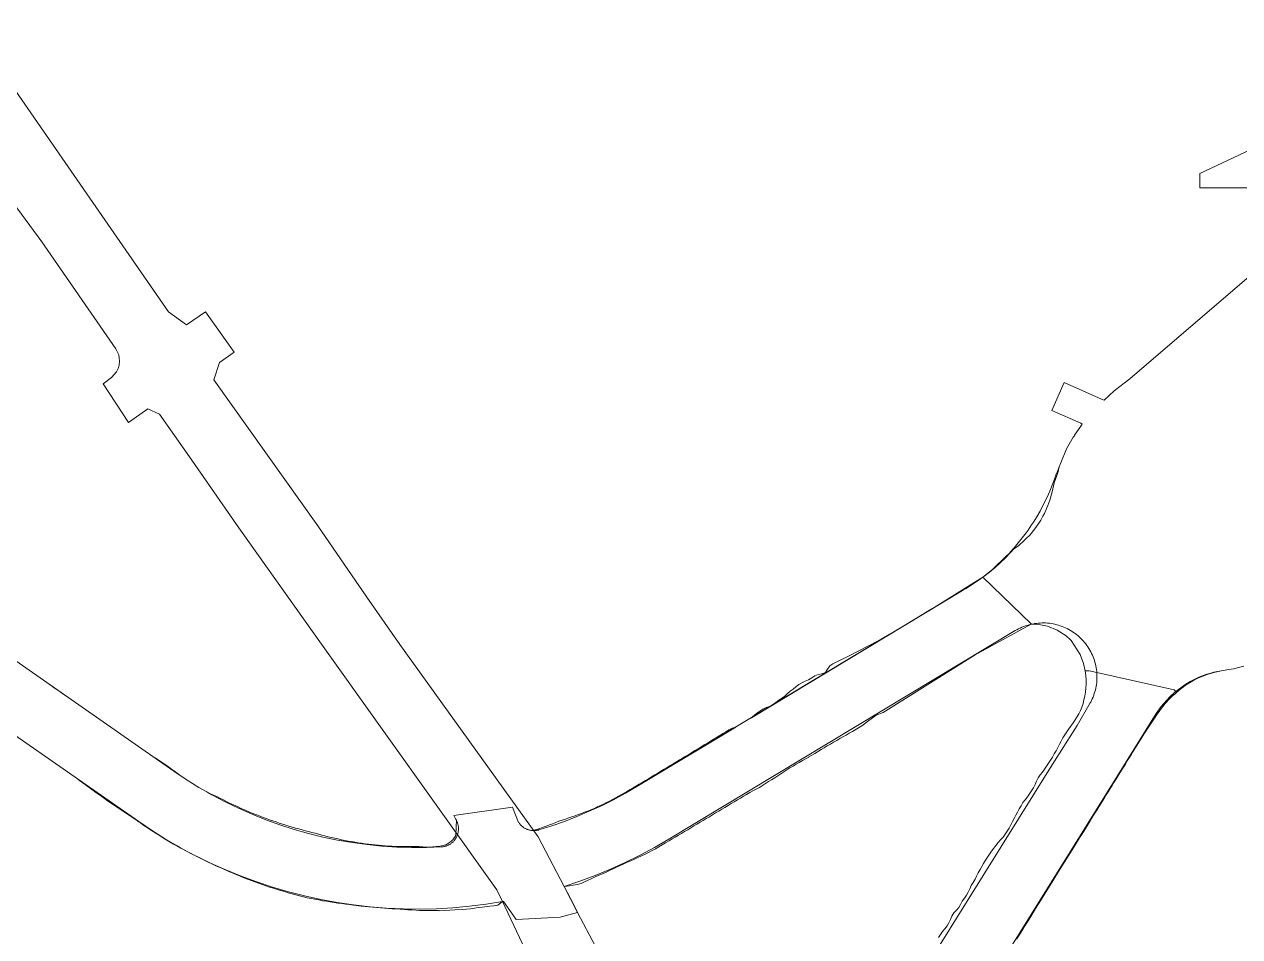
# Model space of a CAD drawing. Header units: inches. Extents: x 704148 to 723432, y 7075344 to 7101810.
# Drawn here: x 715513.2 to 715849, y 7083588.2 to 7083840.3 of the extents above; entities that cross this region are included whole.
import ezdxf

# ---------------------------------------------------------------- set-up
doc = ezdxf.new("R2010")
doc.units = ezdxf.units.IN
doc.header["$MEASUREMENT"] = 0
doc.layers.add('gisdb.gisadmin', color=7, linetype='Continuous', lineweight=9, true_color=0xccf5fc)

msp = doc.modelspace()

# ---------------------------------------------------------------- linework, layer by layer
at = {"layer": 'gisdb.gisadmin'}
for points in [[(715662.45, 7083561.64), (715645.2885, 7083597.8901), (715643.75, 7083601.14), (715595.72, 7083668.42), (715572.46, 7083701.17), (715558.82, 7083720.76), (715550.53, 7083732.56), (715547.31, 7083734.03), (715541.9352, 7083730.242), (715534.98, 7083740.95), (715537.29, 7083742.71), (715538.66, 7083744.31), (715539.1, 7083745.16), (715539.4, 7083746.16), (715539.47, 7083747.22), (715539.41, 7083748.13), (715539.28, 7083748.95), (715538.5, 7083750.66), (715517.98, 7083780.2), (715473.69, 7083840.31)], [(715505.59, 7083829.28), (715532.96, 7083789.85), (715553.06, 7083760.88), (715557.97, 7083757.28), (715563.2495, 7083760.8924), (715571.2019, 7083749.7011), (715567.07, 7083746.89), (715565.53, 7083742.06), (715594.28, 7083701.72), (715607.8, 7083682.02), (715616.9371, 7083668.96), (715655.16, 7083615.79), (715662.368, 7083602.0856), (715666.0151, 7083594.8636), (715680.69, 7083567.25)], [(715855.959, 7083795.13), (715837.99, 7083795.13), (715837.99, 7083799.13), (715872.0684, 7083815.0733)], [(715850.1867, 7083662.9311), (715848.2842, 7083662.4532), (715847.3748, 7083662.249), (715845.9491, 7083662.005), (715844.5227, 7083661.7608), (715843.8896, 7083661.6175), (715841.9139, 7083661.2699), (715840.1048, 7083660.7625), (715840.0935, 7083660.7583), (715840.0684, 7083660.7526), (715839.9752, 7083660.7143), (715837.719, 7083659.8743), (715835.336, 7083658.7046), (715833.8185, 7083657.7934), (715831.4068, 7083655.9898), (715830.9475, 7083656.4497), (715809.5326, 7083661.1616), (715809.5031, 7083661.5098), (715809.4417, 7083662.0227), (715809.3626, 7083662.5332), (715809.2659, 7083663.0406), (715809.1516, 7083663.5444), (715809.0199, 7083664.0439), (715808.871, 7083664.5385), (715808.705, 7083665.0277), (715808.5221, 7083665.5108), (715808.3227, 7083665.9873), (715808.1068, 7083666.4566), (715807.8748, 7083666.9181), (715807.6269, 7083667.3714), (715807.3635, 7083667.8157), (715807.0848, 7083668.2507), (715806.7912, 7083668.6757), (715806.4831, 7083669.0903), (715806.1608, 7083669.494), (715805.8246, 7083669.8862), (715805.4751, 7083670.2666), (715805.1126, 7083670.6346), (715804.7376, 7083670.9898), (715804.3505, 7083671.3319), (715803.9517, 7083671.6603), (715803.5418, 7083671.9746), (715803.1213, 7083672.2746), (715802.6906, 7083672.5598), (715802.2503, 7083672.83), (715801.8009, 7083673.0847), (715801.3429, 7083673.3236), (715800.8769, 7083673.5466), (715800.4035, 7083673.7532), (715799.9232, 7083673.9433), (715799.4366, 7083674.1167), (715798.9442, 7083674.2731), (715798.4468, 7083674.4123), (715797.9448, 7083674.5342), (715797.4389, 7083674.6387), (715796.9297, 7083674.7255), (715796.4178, 7083674.7946), (715795.9037, 7083674.8459), (715795.3883, 7083674.8794), (715794.8719, 7083674.895), (715794.3554, 7083674.8927), (715793.8392, 7083674.8725), (715793.324, 7083674.8344), (715792.8105, 7083674.7785), (715792.2992, 7083674.7048), (715792.1251, 7083674.6744), (715791.5375, 7083674.5445), (715791.4632, 7083674.5428), (715778.0316, 7083687.5267), (715778.3452, 7083687.7545), (715779.8975, 7083688.9666), (715781.4069, 7083690.2317), (715782.8716, 7083691.5482), (715784.29, 7083692.9146), (715785.6602, 7083694.3293), (715786.5707, 7083695.3368), (715787.3255, 7083695.8191), (715788.0268, 7083696.3219), (715789.3632, 7083697.5657), (715789.9322, 7083698.1082), (715791.0834, 7083699.2461), (715791.4009, 7083699.6431), (715792.6844, 7083701.2838), (715794.0433, 7083703.2797), (715794.6427, 7083704.4198), (715795.0926, 7083705.174), (715795.7277, 7083706.6692), (715795.9924, 7083707.3308), (715796.5481, 7083708.8128), (715797.2097, 7083711.1151), (715797.342, 7083711.9223), (715797.7258, 7083713.5762), (715798.7847, 7083716.3698), (715799.1576, 7083718.0229), (715799.6164, 7083719.145), (715801.2056, 7083723.0324), (715803.0359, 7083726.2367), (715803.4182, 7083726.7257), (715803.3836, 7083726.7804), (715805.1385, 7083729.2693), (715805.5331, 7083729.7829), (715805.3994, 7083729.895), (715805.2564, 7083729.995), (715805.1052, 7083730.0821), (715797.0662, 7083733.6408), (715800.5568, 7083741.3356), (715810.7884, 7083736.7578), (715811.5645, 7083736.4847), (715814.3417, 7083738.9966), (715814.3473, 7083739.0017), (715814.3503, 7083739.0044), (715814.3506, 7083739.0043), (715818.6281, 7083742.3349), (715861.9847, 7083779.4857)], [(715477.4486, 7083687.595), (715554.4975, 7083633.935), (715556.4922, 7083632.5971), (715556.5585, 7083632.5501), (715557.2631, 7083632.08), (715557.9185, 7083631.6403), (715561.4177, 7083629.4668), (715563.6492, 7083628.1867), (715563.6496, 7083628.1864), (715563.8872, 7083628.0501), (715563.8876, 7083628.0499), (715564.9908, 7083627.417), (715568.6335, 7083625.4935), (715572.3412, 7083623.6986), (715576.1095, 7083622.0346), (715579.9336, 7083620.5035), (715583.8091, 7083619.1071), (715587.731, 7083617.8472), (715591.6946, 7083616.7254), (715595.695, 7083615.7429), (715599.7274, 7083614.901), (715603.7867, 7083614.2007), (715607.8681, 7083613.6429), (715611.9665, 7083613.2282), (715616.0769, 7083612.9572), (715620.1942, 7083612.8302), (715624.3135, 7083612.8474), (715628.4297, 7083613.0087), (715628.6019, 7083613.0215), (715628.7737, 7083613.0402), (715628.9447, 7083613.0648), (715629.1147, 7083613.0953), (715629.2836, 7083613.1317), (715629.4511, 7083613.1739), (715629.6171, 7083613.2219), (715629.7813, 7083613.2755), (715629.9435, 7083613.3348), (715630.1036, 7083613.3997), (715630.2614, 7083613.47), (715630.4167, 7083613.5458), (715630.5692, 7083613.6269), (715630.7189, 7083613.7132), (715630.8654, 7083613.8046), (715631.0088, 7083613.901), (715631.1487, 7083614.0024), (715631.285, 7083614.1085), (715631.4176, 7083614.2192), (715631.5463, 7083614.3345), (715631.6709, 7083614.4541), (715631.7913, 7083614.578), (715631.9074, 7083614.7059), (715632.019, 7083614.8378), (715632.1259, 7083614.9735), (715632.2281, 7083615.1128), (715632.3254, 7083615.2555), (715632.4178, 7083615.4015), (715632.505, 7083615.5506), (715632.5871, 7083615.7026), (715632.6638, 7083615.8574), (715632.7351, 7083616.0147), (715632.801, 7083616.1745), (715632.8613, 7083616.3363), (715632.916, 7083616.5002), (715632.965, 7083616.6659), (715633.0082, 7083616.8331), (715633.0456, 7083617.0018), (715633.0772, 7083617.1716), (715633.1029, 7083617.3424), (715633.1227, 7083617.5141), (715633.1366, 7083617.6863), (715633.1444, 7083617.8588), (715633.1464, 7083618.0316), (715633.1423, 7083618.2043), (715633.1323, 7083618.3767), (715633.1163, 7083618.5487), (715633.0944, 7083618.7201), (715633.0666, 7083618.8906), (715633.0329, 7083619.06), (715632.9934, 7083619.2282), (715632.9481, 7083619.3949), (715632.8971, 7083619.56), (715632.8404, 7083619.7232), (715632.7781, 7083619.8843), (715632.7103, 7083620.0432), (715632.637, 7083620.1996), (715632.599, 7083620.2739), (715632.599, 7083620.274), (715632.5583, 7083620.3534), (715632.4744, 7083620.5044), (715632.3854, 7083620.6524), (715632.2912, 7083620.7973), (715631.8681, 7083621.6631), (715648.0271, 7083623.9783), (715649.7723, 7083619.7708), (715649.8697, 7083619.6279), (715649.9719, 7083619.4885), (715650.0789, 7083619.3527), (715650.1906, 7083619.2206), (715650.3067, 7083619.0925), (715650.4272, 7083618.9685), (715650.5519, 7083618.8487), (715650.6807, 7083618.7334), (715650.8134, 7083618.6225), (715650.9499, 7083618.5163), (715651.0899, 7083618.4149), (715651.2334, 7083618.3184), (715651.3801, 7083618.2268), (715651.5299, 7083618.1405), (715651.6826, 7083618.0593), (715651.838, 7083617.9836), (715651.838, 7083617.9835), (715651.9959, 7083617.9131), (715652.1562, 7083617.8482), (715652.3186, 7083617.7889), (715652.483, 7083617.7352), (715652.6491, 7083617.6873), (715652.8168, 7083617.6451), (715652.9858, 7083617.6088), (715653.156, 7083617.5783), (715653.3272, 7083617.5537), (715653.4991, 7083617.5351), (715653.6715, 7083617.5224), (715653.8443, 7083617.5156), (715654.0172, 7083617.5149), (715654.19, 7083617.5201), (715654.3626, 7083617.5313), (715654.5346, 7083617.5485), (715654.706, 7083617.5716), (715654.8765, 7083617.6006), (715655.0458, 7083617.6355), (715655.2139, 7083617.6762), (715655.3804, 7083617.7227), (715658.9192, 7083618.8385), (715662.4211, 7083620.0652), (715665.8825, 7083621.4016), (715669.3001, 7083622.8466), (715672.6705, 7083624.3985), (715675.9903, 7083626.0559), (715679.2562, 7083627.8171), (715682.4649, 7083629.6804), (715772.4321, 7083683.8375), (715773.45, 7083684.4502), (715775.1195, 7083685.495), (715776.7519, 7083686.5969), (715778.0316, 7083687.5267), (715791.4632, 7083674.5428), (715791.4176, 7083674.5179), (715790.7832, 7083674.3776), (715790.2888, 7083674.2344), (715789.7979, 7083674.0737), (715789.3128, 7083673.896), (715788.8342, 7083673.7016), (715788.3627, 7083673.4907), (715787.8987, 7083673.2636), (715787.4429, 7083673.0205), (715786.9958, 7083672.7618), (715691.2324, 7083615.1156), (715687.3087, 7083612.8428), (715683.3107, 7083610.7033), (715679.243, 7083608.6996), (715675.1101, 7083606.8339), (715670.9168, 7083605.1084), (715666.6678, 7083603.5251), (715662.3679, 7083602.0856), (715662.368, 7083602.0856), (715664.8902, 7083597.1838), (715666.0151, 7083594.8636), (715661.2574, 7083593.6307), (715649.0668, 7083592.9222), (715645.5902, 7083597.9367), (715645.2886, 7083597.8901), (715645.2885, 7083597.8901), (715640.7555, 7083597.1654), (715636.2004, 7083596.5957), (715631.6285, 7083596.1815), (715627.0451, 7083595.9234), (715622.4556, 7083595.8216), (715617.8654, 7083595.8762), (715613.2796, 7083596.0872), (715608.7037, 7083596.4544), (715604.1429, 7083596.9772), (715599.6027, 7083597.6552), (715595.0881, 7083598.4875), (715590.6046, 7083599.4731), (715586.1572, 7083600.6109), (715581.7512, 7083601.8997), (715577.3917, 7083603.3378), (715573.0837, 7083604.9236), (715568.8322, 7083606.6553), (715564.6422, 7083608.5309), (715560.5186, 7083610.5481), (715556.4661, 7083612.7047), (715552.4894, 7083614.9982), (715548.5932, 7083617.4258), (715544.782, 7083619.9848), (715467.7331, 7083673.6448)], [(715765.8252, 7083587.9366), (715766.3354, 7083588.7969), (715766.9243, 7083589.6082), (715767.5348, 7083590.4061), (715768.1453, 7083591.204), (715768.6766, 7083592.0512), (715769.1294, 7083592.9472), (715769.5199, 7083593.8821), (715770.0092, 7083594.7554), (715770.7257, 7083595.4873), (715771.3934, 7083596.2495), (715771.9088, 7083597.1067), (715772.3751, 7083597.9943), (715772.956, 7083598.8106), (715773.5092, 7083599.6441), (715773.9864, 7083600.525), (715774.4123, 7083601.4379), (715774.8542, 7083602.3407), (715775.3783, 7083603.1924), (715775.89, 7083604.0518), (715776.3135, 7083604.9661), (715776.7711, 7083605.8592), (715777.2607, 7083606.7324), (715777.7745, 7083607.5904), (715778.2701, 7083608.4599), (715778.8, 7083609.3079), (715779.3299, 7083610.156), (715779.8853, 7083610.9882), (715780.4798, 7083611.796), (715781.0463, 7083612.6213), (715781.6218, 7083613.4409), (715782.254, 7083614.2253), (715782.9544, 7083614.9672), (715783.6548, 7083615.709), (715784.2435, 7083616.5205), (715784.8028, 7083617.3502), (715785.2925, 7083618.2233), (715786.2454, 7083619.986), (715786.6714, 7083620.8988), (715787.1569, 7083621.7745), (715787.6479, 7083622.6468), (715788.1051, 7083623.5401), (715788.6097, 7083624.404), (715789.1312, 7083625.2573), (715789.7415, 7083626.0553), (715790.3774, 7083626.8373), (715790.9662, 7083627.6487), (715791.5326, 7083628.474), (715792.009, 7083629.3554), (715792.4702, 7083630.2462), (715792.9058, 7083631.153), (715793.2936, 7083632.0896), (715793.8919, 7083632.8951), (715794.4977, 7083633.6958), (715795.1036, 7083634.4966), (715795.658, 7083635.3293), (715796.2096, 7083636.1639), (715796.7566, 7083637.0013), (715797.2889, 7083637.8479), (715797.7922, 7083638.7125), (715798.2853, 7083639.5835), (715798.7587, 7083640.4668), (715799.2228, 7083641.3558), (715799.6873, 7083642.2446), (715800.1852, 7083643.1125), (715800.717, 7083643.9594), (715801.2752, 7083644.7899), (715801.8437, 7083645.6139), (715802.9711, 7083647.268), (715803.5156, 7083648.1069), (715804.5525, 7083649.8173), (715805.0039, 7083650.7143), (715805.3949, 7083651.6488), (715805.7244, 7083652.6216), (715805.9736, 7083653.6445), (715806.2205, 7083654.6688), (715806.4082, 7083655.73), (715806.5188, 7083656.8392), (715806.5716, 7083657.9843), (715806.5744, 7083659.1607), (715806.4891, 7083660.3919), (715806.3004, 7083661.6875), (715807.4176, 7083661.627), (715809.5326, 7083661.1616), (715809.5467, 7083660.9951), (715809.5724, 7083660.4791), (715809.5801, 7083659.9626), (715809.57, 7083659.4461), (715809.542, 7083658.9303), (715809.4961, 7083658.4158), (715809.4324, 7083657.9032), (715809.351, 7083657.3931), (715809.252, 7083656.8861), (715809.1354, 7083656.3828), (715809.0014, 7083655.8839), (715808.8503, 7083655.39), (715808.6821, 7083654.9016), (715808.4971, 7083654.4193), (715808.2955, 7083653.9437), (715808.0775, 7083653.4753), (715807.8434, 7083653.0149), (715807.7198, 7083652.7912), (715804.0935, 7083646.574), (715797.1933, 7083635.6592), (715702.3619, 7083483.5705)], [(715702.3619, 7083483.5705), (715797.1933, 7083635.6592), (715804.0935, 7083646.574), (715807.7198, 7083652.7912), (715807.8434, 7083653.0149), (715808.0775, 7083653.4753), (715808.2955, 7083653.9437), (715808.4971, 7083654.4193), (715808.6821, 7083654.9016), (715808.8503, 7083655.39), (715809.0014, 7083655.8839), (715809.1354, 7083656.3828), (715809.252, 7083656.8861), (715809.351, 7083657.3931), (715809.4324, 7083657.9032), (715809.4961, 7083658.4158), (715809.542, 7083658.9303), (715809.57, 7083659.4461), (715809.5801, 7083659.9626), (715809.5724, 7083660.4791), (715809.5467, 7083660.9951), (715809.5326, 7083661.1616), (715830.9475, 7083656.4497), (715831.4068, 7083655.9898), (715830.985, 7083655.6743), (715829.682, 7083654.4761), (715827.3331, 7083651.8299), (715825.9358, 7083649.8335), (715815.2075, 7083632.6137), (715718.8699, 7083477.9204)], [(715718.8699, 7083477.9204), (715815.2075, 7083632.6137), (715825.9358, 7083649.8335), (715827.3331, 7083651.8299), (715829.682, 7083654.4761), (715830.985, 7083655.6743), (715831.4068, 7083655.9898), (715831.451, 7083655.9454), (715831.6384, 7083655.7578), (715831.0548, 7083655.2534), (715830.4822, 7083654.7369), (715829.9245, 7083654.2042), (715829.3824, 7083653.6557), (715828.856, 7083653.0919), (715828.346, 7083652.5132), (715827.8526, 7083651.9201), (715827.3764, 7083651.313), (715826.9176, 7083650.6924), (715826.0414, 7083649.3934), (715825.5032, 7083648.5506), (715824.9569, 7083647.7127), (715824.3918, 7083646.8866), (715823.8266, 7083646.0605), (715823.2615, 7083645.2344), (715822.6992, 7083644.4065), (715821.6444, 7083642.7072), (715820.5897, 7083641.0079), (715820.0623, 7083640.1583), (715819.535, 7083639.3087), (715819.0076, 7083638.459), (715818.4802, 7083637.6094), (715817.9529, 7083636.7597), (715817.4255, 7083635.9101), (715816.3708, 7083634.2108), (715815.316, 7083632.5115), (715814.7887, 7083631.6619), (715814.2613, 7083630.8123), (715813.7339, 7083629.9626), (715813.2066, 7083629.113), (715812.6792, 7083628.2634), (715812.1518, 7083627.4137), (715811.6245, 7083626.5641), (715810.5697, 7083624.8648), (715809.515, 7083623.1655), (715808.4602, 7083621.4662), (715807.4055, 7083619.767), (715805.8234, 7083617.218), (715804.7687, 7083615.5188), (715803.1866, 7083612.9699), (715801.6045, 7083610.4209), (715800.5497, 7083608.7217), (715798.9676, 7083606.1727), (715797.3855, 7083603.6238), (715795.2761, 7083600.2253), (715794.2213, 7083598.526), (715792.6392, 7083595.9771), (715791.5845, 7083594.2778), (715790.5298, 7083592.5785), (715789.475, 7083590.8793), (715788.4203, 7083589.18), (715787.3656, 7083587.4807)]]:
    msp.add_lwpolyline(points, dxfattribs=at)
for points in [[(715780.7555, 7083689.6857), (715784.6872, 7083693.5075), (715785.4821, 7083694.1989), (715785.4949, 7083694.3479), (715786.686, 7083695.6551), (715787.8368, 7083696.9979), (715788.9463, 7083698.3753), (715790.0135, 7083699.7859), (715790.5308, 7083700.5032), (715791.5325, 7083701.9613), (715792.0166, 7083702.7017), (715792.9508, 7083704.2044), (715793.8388, 7083705.7352), (715794.6558, 7083707.3049), (715795.443, 7083708.8895), (715796.1776, 7083710.4993), (715796.5211, 7083711.3147), (715797.2044, 7083712.9475), (715797.841, 7083714.6003), (715798.4277, 7083716.2725), (715798.457, 7083716.3089), (715799.1576, 7083718.0229), (715798.7847, 7083716.3698), (715797.7258, 7083713.5762), (715797.342, 7083711.9223), (715797.2097, 7083711.1151), (715796.5481, 7083708.8128), (715795.9924, 7083707.3308), (715795.7277, 7083706.6692), (715795.0926, 7083705.174), (715794.6427, 7083704.4198), (715794.0433, 7083703.2797), (715792.6844, 7083701.2838), (715791.4009, 7083699.6431), (715791.0834, 7083699.2461), (715789.9322, 7083698.1082), (715789.3632, 7083697.5657), (715788.0268, 7083696.3219), (715787.3255, 7083695.8191), (715786.5707, 7083695.3368), (715785.6602, 7083694.3293), (715784.29, 7083692.9146), (715782.8716, 7083691.5482), (715781.4069, 7083690.2317)], [(715714.0925, 7083648.7191), (715714.046, 7083648.6933), (715714.8161, 7083649.353), (715715.632, 7083649.9366), (715716.4478, 7083650.5203), (715717.2835, 7083651.071), (715718.1951, 7083651.4956), (715719.1593, 7083651.8329), (715720.021, 7083652.3403), (715720.8306, 7083652.9344), (715721.6379, 7083653.5324), (715722.468, 7083654.0924), (715723.2967, 7083654.6546), (715724.043, 7083655.3539), (715724.7928, 7083656.0473), (715725.623, 7083656.6071), (715726.4111, 7083657.2369), (715727.1994, 7083657.8664), (715728.0527, 7083658.3878), (715728.9694, 7083658.804), (715729.8916, 7083659.2109), (715730.7592, 7083659.7087), (715731.5982, 7083660.2538), (715732.5486, 7083660.614), (715733.5671, 7083660.8611), (715734.5295, 7083661.2013), (715735.1426, 7083662.1217), (715735.7477, 7083663.0555), (715736.5886, 7083663.5976), (715737.4899, 7083664.0393), (715738.3925, 7083664.479), (715740.1975, 7083665.3583), (715741.0988, 7083665.8001), (715741.9975, 7083666.2462), (715742.8935, 7083666.6966), (715743.7871, 7083667.1512), (715744.678, 7083667.6101), (715745.5664, 7083668.0734), (715746.4522, 7083668.5408), (715747.3354, 7083669.0126), (715748.216, 7083669.4886), (715749.9696, 7083670.4536), (715753.4458, 7083672.4348), (715756.8808, 7083674.4844), (715759.4351, 7083676.0581), (715762.864, 7083678.1179), (715764.5884, 7083679.1313), (715778.0316, 7083687.5267), (715776.7519, 7083686.5969), (715775.1195, 7083685.495), (715773.45, 7083684.4502), (715772.4321, 7083683.8375)], [(715778.0316, 7083687.5267), (715780.7555, 7083689.6857), (715779.8975, 7083688.9666), (715778.3452, 7083687.7545)], [(715663.7964, 7083602.2922), (715662.3679, 7083602.0856), (715666.6678, 7083603.5251), (715670.9168, 7083605.1084), (715675.1101, 7083606.8339), (715679.243, 7083608.6996), (715683.3107, 7083610.7033), (715687.3087, 7083612.8428), (715691.2324, 7083615.1156), (715786.9958, 7083672.7618), (715787.4429, 7083673.0205), (715787.8987, 7083673.2636), (715788.3627, 7083673.4907), (715788.8342, 7083673.7016), (715789.3128, 7083673.896), (715789.7979, 7083674.0737), (715790.2888, 7083674.2344), (715790.7832, 7083674.3776), (715791.4176, 7083674.5179), (715775.9422, 7083666.087), (715750.5327, 7083650.1282), (715748.6054, 7083649.4519), (715746.2034, 7083647.6253), (715745.3852, 7083647.0455), (715744.5619, 7083646.4741), (715743.7244, 7083645.9265), (715741.9934, 7083644.924), (715741.124, 7083644.4293), (715740.2676, 7083643.913), (715739.3976, 7083643.4194), (715738.5291, 7083642.923), (715737.6792, 7083642.396), (715736.8011, 7083641.9158), (715735.9203, 7083641.44), (715735.0407, 7083640.9622), (715734.1973, 7083640.4242), (715733.3488, 7083639.8949), (715731.6388, 7083638.8576), (715730.7798, 7083638.3455), (715729.9406, 7083637.8646), (715729.9183, 7083637.8378), (715729.0554, 7083637.3322), (715728.1841, 7083636.8407), (715727.3118, 7083636.3507), (715726.4428, 7083635.8554), (715725.5834, 7083635.3441), (715724.7262, 7083634.829), (715723.8699, 7083634.3125), (715723.0377, 7083633.7561), (715722.1977, 7083633.2125), (715721.3577, 7083632.6689), (715720.5177, 7083632.1254), (715719.6777, 7083631.5818), (715718.8377, 7083631.0382), (715717.9977, 7083630.4946), (715717.1577, 7083629.9511), (715716.2808, 7083629.4689), (715715.4005, 7083628.9923), (715714.5202, 7083628.5157), (715713.6399, 7083628.0391), (715712.7786, 7083627.5308), (715711.9208, 7083627.0169), (715711.0629, 7083626.503), (715710.2051, 7083625.9891), (715709.3472, 7083625.4752), (715708.4894, 7083624.9613), (715707.6315, 7083624.4474), (715706.7737, 7083623.9335), (715705.9158, 7083623.4196), (715705.058, 7083622.9057), (715704.2001, 7083622.3918), (715703.3423, 7083621.8779), (715702.4844, 7083621.364), (715701.6266, 7083620.8501), (715700.7687, 7083620.3362), (715699.9109, 7083619.8223), (715699.053, 7083619.3084), (715698.1952, 7083618.7945), (715697.3373, 7083618.2806), (715696.4794, 7083617.7667), (715695.6216, 7083617.2528), (715694.7637, 7083616.7389), (715693.9059, 7083616.225), (715693.048, 7083615.7111), (715692.1902, 7083615.1972), (715691.3228, 7083614.6776), (715690.3928, 7083614.1266), (715689.4582, 7083613.5834), (715688.5192, 7083613.0481), (715687.5757, 7083612.5205), (715686.628, 7083612.0009), (715685.6759, 7083611.4892), (715684.7106, 7083611.0027), (715683.7317, 7083610.5431), (715682.7495, 7083610.0914), (715681.7672, 7083609.6416), (715680.7843, 7083609.1941), (715679.8009, 7083608.7488), (715678.8168, 7083608.3058), (715677.8319, 7083607.8649), (715676.8549, 7083607.4068), (715675.8762, 7083606.9519), (715674.8965, 7083606.4982), (715673.9156, 7083606.0461), (715672.9318, 7083605.5996), (715671.9465, 7083605.155), (715670.9597, 7083604.7123), (715669.9713, 7083604.2715), (715668.9869, 7083603.817), (715668.0013, 7083603.3621), (715667.0136, 7083602.9088), (715665.9747, 7083602.5988), (715664.8762, 7083602.4682)], [(715796.9297, 7083674.7255), (715797.4389, 7083674.6387), (715797.9448, 7083674.5342), (715798.4468, 7083674.4123), (715798.9442, 7083674.2731), (715799.4366, 7083674.1167), (715799.9232, 7083673.9433), (715800.4035, 7083673.7532), (715800.8769, 7083673.5466), (715801.3429, 7083673.3236), (715801.8009, 7083673.0847), (715802.2503, 7083672.83), (715802.6906, 7083672.5598), (715803.1213, 7083672.2746), (715803.5418, 7083671.9746), (715803.9517, 7083671.6603), (715804.3505, 7083671.3319), (715804.7376, 7083670.9898), (715805.1126, 7083670.6346), (715805.4751, 7083670.2666), (715805.8246, 7083669.8862), (715806.1608, 7083669.494), (715806.4831, 7083669.0903), (715806.7912, 7083668.6757), (715807.0848, 7083668.2507), (715807.3635, 7083667.8157), (715807.6269, 7083667.3714), (715807.8748, 7083666.9181), (715808.1068, 7083666.4566), (715808.3227, 7083665.9873), (715808.5221, 7083665.5108), (715808.705, 7083665.0277), (715808.871, 7083664.5385), (715809.0199, 7083664.0439), (715809.1516, 7083663.5444), (715809.2659, 7083663.0406), (715809.3626, 7083662.5332), (715809.4417, 7083662.0227), (715809.5031, 7083661.5098), (715809.5326, 7083661.1616), (715807.4176, 7083661.627), (715806.3004, 7083661.6875), (715805.829, 7083663.7006), (715804.8995, 7083666.2031), (715802.4252, 7083670.0288), (715802.2967, 7083670.2446), (715801.1068, 7083671.3127), (715798.6062, 7083672.87), (715795.8731, 7083673.9694), (715792.9907, 7083674.5775), (715791.5375, 7083674.5445), (715792.1251, 7083674.6744), (715792.2992, 7083674.7048), (715792.8105, 7083674.7785), (715793.324, 7083674.8344), (715793.8392, 7083674.8725), (715794.3554, 7083674.8927), (715794.8719, 7083674.895), (715795.3883, 7083674.8794), (715795.9037, 7083674.8459), (715796.4178, 7083674.7946)], [(715832.2283, 7083656.2559), (715831.6384, 7083655.7578), (715831.4068, 7083655.9898), (715833.8185, 7083657.7934), (715835.336, 7083658.7046), (715837.719, 7083659.8743), (715839.9752, 7083660.7143), (715840.0684, 7083660.7526), (715840.1048, 7083660.7625), (715841.9139, 7083661.2699), (715843.8896, 7083661.6175), (715841.831, 7083661.17), (715840.3293, 7083660.7505), (715840.0407, 7083660.6557), (715839.5885, 7083660.5073), (715838.1306, 7083659.9552), (715837.4245, 7083659.6247), (715836.0494, 7083658.8951), (715834.0781, 7083657.6568), (715833.4473, 7083657.2073), (715832.8306, 7083656.7402)], [(715523.8409, 7083655.2928), (715524.6665, 7083654.7283), (715524.6611, 7083654.7143), (715520.5467, 7083657.5798), (715520.5517, 7083657.585), (715521.3799, 7083657.0083), (715522.2066, 7083656.4456), (715523.0333, 7083655.8829)], [(715654.19, 7083617.5201), (715654.0172, 7083617.5149), (715653.8443, 7083617.5156), (715653.6715, 7083617.5224), (715653.4991, 7083617.5351), (715653.3272, 7083617.5537), (715653.3761, 7083617.5725), (715654.7547, 7083617.8127), (715655.6491, 7083618.1007), (715656.5339, 7083618.4191), (715657.4165, 7083618.7418), (715658.2944, 7083619.0768), (715659.1672, 7083619.4248), (715660.0395, 7083619.7718), (715660.9186, 7083620.0973), (715661.8069, 7083620.3972), (715662.6892, 7083620.714), (715663.5672, 7083621.0426), (715664.4524, 7083621.3531), (715665.3494, 7083621.6355), (715666.2422, 7083621.9312), (715667.1263, 7083622.2505), (715668.0053, 7083622.5834), (715668.8797, 7083622.9284), (715669.7491, 7083623.2862), (715670.6131, 7083623.6567), (715671.4723, 7083624.0383), (715672.3258, 7083624.4324), (715673.1735, 7083624.839), (715674.0164, 7083625.2556), (715674.8537, 7083625.6832), (715675.6862, 7083626.1199), (715676.5178, 7083626.5583), (715677.3468, 7083627.0013), (715678.1722, 7083627.4509), (715678.9941, 7083627.9071), (715679.8122, 7083628.3698), (715680.6267, 7083628.839), (715681.4374, 7083629.3146), (715682.3548, 7083629.8634), (715683.0932, 7083630.3094), (715683.9492, 7083630.8263), (715684.8052, 7083631.3432), (715685.6613, 7083631.8602), (715686.5173, 7083632.3771), (715687.3733, 7083632.8941), (715688.2293, 7083633.411), (715689.0853, 7083633.928), (715689.9414, 7083634.4449), (715690.7974, 7083634.9618), (715691.6534, 7083635.4788), (715692.5094, 7083635.9957), (715693.3655, 7083636.5127), (715694.2215, 7083637.0296), (715695.0775, 7083637.5465), (715695.9335, 7083638.0635), (715696.7895, 7083638.5804), (715697.6438, 7083639.1003), (715698.4977, 7083639.6207), (715699.3516, 7083640.1412), (715700.2055, 7083640.6617), (715701.0594, 7083641.1821), (715701.9133, 7083641.7026), (715702.7672, 7083642.2231), (715703.6211, 7083642.7435), (715704.475, 7083643.264), (715705.3289, 7083643.7845), (715706.1828, 7083644.3049), (715707.0367, 7083644.8254), (715707.8906, 7083645.3459), (715708.7498, 7083645.8575), (715709.7621, 7083646.1149), (715709.767, 7083646.1153), (715682.4649, 7083629.6804), (715679.2562, 7083627.8171), (715675.9903, 7083626.0559), (715672.6705, 7083624.3985), (715669.3001, 7083622.8466), (715665.8825, 7083621.4016), (715662.4211, 7083620.0652), (715658.9192, 7083618.8385), (715655.3804, 7083617.7227), (715655.2139, 7083617.6762), (715655.0458, 7083617.6355), (715654.8765, 7083617.6006), (715654.706, 7083617.5716), (715654.5346, 7083617.5485), (715654.3626, 7083617.5313)], [(715555.0263, 7083633.6451), (715555.7901, 7083633.0946), (715556.4922, 7083632.5971), (715554.4975, 7083633.935), (715549.2589, 7083637.5835), (715549.2707, 7083637.6116), (715549.2933, 7083637.5959), (715550.1192, 7083637.032), (715550.9853, 7083636.5259), (715551.8282, 7083635.9864), (715552.6352, 7083635.3954), (715553.4422, 7083634.8044), (715554.2492, 7083634.2134), (715554.542, 7083633.9989)], [(715613.2796, 7083596.0872), (715617.8654, 7083595.8762), (715622.4556, 7083595.8216), (715627.0451, 7083595.9234), (715631.6285, 7083596.1815), (715636.2004, 7083596.5957), (715640.7555, 7083597.1654), (715645.2885, 7083597.8901), (715643.9771, 7083596.9195), (715642.9061, 7083596.7554), (715641.8328, 7083596.6072), (715639.6808, 7083596.3552), (715638.6034, 7083596.2441), (715637.532, 7083596.0851), (715636.4594, 7083595.9324), (715635.3853, 7083595.7891), (715634.3033, 7083595.7243), (715632.1424, 7083595.5753), (715627.9493, 7083595.3443), (715627.8151, 7083595.4145), (715624.5692, 7083595.3983), (715622.4065, 7083595.4721), (715620.247, 7083595.5849), (715619.1687, 7083595.6632), (715617.0148, 7083595.8171), (715615.9381, 7083595.8758), (715614.8618, 7083595.9406), (715613.7861, 7083596.0113), (715612.7109, 7083596.0881), (715611.6362, 7083596.1708), (715610.562, 7083596.2596), (715609.4884, 7083596.3543), (715608.4153, 7083596.4551), (715607.3427, 7083596.5619), (715606.2707, 7083596.6747), (715604.1285, 7083596.9182), (715603.0582, 7083597.049), (715601.9885, 7083597.1858), (715600.9194, 7083597.3286), (715599.8509, 7083597.4774), (715598.7832, 7083597.6336), (715597.7166, 7083597.7983), (715596.6512, 7083597.9715), (715595.587, 7083598.1533), (715594.5241, 7083598.3437), (715593.4626, 7083598.5426), (715592.4026, 7083598.75), (715591.344, 7083598.9659), (715590.2946, 7083599.222), (715589.2481, 7083599.4894), (715588.2038, 7083599.7653), (715587.162, 7083600.0495), (715586.1225, 7083600.342), (715585.0855, 7083600.6429), (715584.051, 7083600.952), (715583.0191, 7083601.2694), (715581.99, 7083601.595), (715580.9635, 7083601.9289), (715579.9398, 7083602.2709), (715578.9191, 7083602.6211), (715577.9012, 7083602.9794), (715576.8863, 7083603.3459), (715575.8745, 7083603.7204), (715574.8659, 7083604.103), (715573.8604, 7083604.4936), (715572.8581, 7083604.8922), (715571.8592, 7083605.2988), (715570.8636, 7083605.7133), (715569.8715, 7083606.1357), (715567.8977, 7083607.0041), (715565.9376, 7083607.9018), (715564.9632, 7083608.3624), (715563.9925, 7083608.8307), (715563.022, 7083609.2991), (715562.0508, 7083609.7663), (715561.0834, 7083610.2412), (715560.1197, 7083610.724), (715559.1599, 7083611.2144), (715558.204, 7083611.7125), (715556.3069, 7083612.7368), (715555.3683, 7083613.2668), (715554.4339, 7083613.8043), (715553.5038, 7083614.3492), (715552.5781, 7083614.9014), (715551.6568, 7083615.461), (715550.74, 7083616.0278), (715549.8278, 7083616.6019), (715548.0172, 7083617.7717), (715547.119, 7083618.3674), (715546.2252, 7083618.9696), (715545.3351, 7083619.5773), (715544.7705, 7083619.9682), (715544.4729, 7083620.1758), (715543.66, 7083620.7583), (715542.835, 7083621.3236), (715542.0009, 7083621.8756), (715541.1667, 7083622.4276), (715540.3325, 7083622.9796), (715539.4983, 7083623.5315), (715538.6641, 7083624.0835), (715537.8306, 7083624.6365), (715537.0115, 7083625.2102), (715536.1924, 7083625.7838), (715535.3733, 7083626.3575), (715534.5542, 7083626.9312), (715533.7351, 7083627.5048), (715532.9151, 7083628.0772), (715532.1076, 7083628.6675), (715530.4929, 7083629.8486), (715528.071, 7083631.6203), (715528.0688, 7083631.6246), (715544.782, 7083619.9848), (715548.5932, 7083617.4258), (715552.4894, 7083614.9982), (715556.4661, 7083612.7047), (715560.5186, 7083610.5481), (715564.6422, 7083608.5309), (715568.8322, 7083606.6553), (715573.0837, 7083604.9236), (715577.3917, 7083603.3378), (715581.7512, 7083601.8997), (715586.1572, 7083600.6109), (715590.6046, 7083599.4731), (715595.0881, 7083598.4875), (715599.6027, 7083597.6552), (715604.1429, 7083596.9772), (715608.7037, 7083596.4544)], [(715617.624, 7083613.0991), (715618.564, 7083613.0888), (715619.504, 7083613.0885), (715620.4438, 7083613.0984), (715621.3833, 7083613.1184), (715622.3224, 7083613.1397), (715623.2624, 7083613.0666), (715624.2044, 7083612.9671), (715625.1476, 7083612.8915), (715627.021, 7083613.1408), (715627.9572, 7083613.2373), (715628.8901, 7083613.3759), (715629.8098, 7083613.6855), (715630.7094, 7083614.2062), (715631.5794, 7083614.9902), (715632.4035, 7083616.1453), (715632.5236, 7083618.6803), (715632.599, 7083620.2739), (715632.637, 7083620.1996), (715632.7103, 7083620.0432), (715632.7781, 7083619.8843), (715632.8404, 7083619.7232), (715632.8971, 7083619.56), (715632.9481, 7083619.3949), (715632.9934, 7083619.2282), (715633.0329, 7083619.06), (715633.0666, 7083618.8906), (715633.0944, 7083618.7201), (715633.1163, 7083618.5487), (715633.1323, 7083618.3767), (715633.1423, 7083618.2043), (715633.1464, 7083618.0316), (715633.1444, 7083617.8588), (715633.1366, 7083617.6863), (715633.1227, 7083617.5141), (715633.1029, 7083617.3424), (715633.0772, 7083617.1716), (715633.0456, 7083617.0018), (715633.0082, 7083616.8331), (715632.965, 7083616.6659), (715632.916, 7083616.5002), (715632.8613, 7083616.3363), (715632.801, 7083616.1745), (715632.7351, 7083616.0147), (715632.6638, 7083615.8574), (715632.5871, 7083615.7026), (715632.505, 7083615.5506), (715632.4178, 7083615.4015), (715632.3254, 7083615.2555), (715632.2281, 7083615.1128), (715632.1259, 7083614.9735), (715632.019, 7083614.8378), (715631.9074, 7083614.7059), (715631.7913, 7083614.578), (715631.6709, 7083614.4541), (715631.5463, 7083614.3345), (715631.4176, 7083614.2192), (715631.285, 7083614.1085), (715631.1487, 7083614.0024), (715631.0088, 7083613.901), (715630.8654, 7083613.8046), (715630.7189, 7083613.7132), (715630.5692, 7083613.6269), (715630.4167, 7083613.5458), (715630.2614, 7083613.47), (715630.1036, 7083613.3997), (715629.9435, 7083613.3348), (715629.7813, 7083613.2755), (715629.6171, 7083613.2219), (715629.4511, 7083613.1739), (715629.2836, 7083613.1317), (715629.1147, 7083613.0953), (715628.9447, 7083613.0648), (715628.7737, 7083613.0402), (715628.6019, 7083613.0215), (715628.4297, 7083613.0087), (715624.3135, 7083612.8474), (715620.1942, 7083612.8302), (715616.0769, 7083612.9572), (715611.9665, 7083613.2282), (715607.8681, 7083613.6429), (715603.7867, 7083614.2007), (715599.7274, 7083614.901), (715595.695, 7083615.7429), (715591.6946, 7083616.7254), (715587.731, 7083617.8472), (715583.8091, 7083619.1071), (715579.9336, 7083620.5035), (715576.1095, 7083622.0346), (715572.3412, 7083623.6986), (715568.6335, 7083625.4935), (715564.9908, 7083627.417), (715563.8876, 7083628.0499), (715564.6195, 7083627.6945), (715565.478, 7083627.3032), (715566.3387, 7083626.9182), (715567.1751, 7083626.4892), (715568.013, 7083626.0635), (715568.8543, 7083625.6447), (715569.699, 7083625.2329), (715570.547, 7083624.8281), (715571.3982, 7083624.4303), (715572.2526, 7083624.0395), (715573.1101, 7083623.6558), (715573.9706, 7083623.2791), (715574.8342, 7083622.9096), (715575.7006, 7083622.5471), (715576.5699, 7083622.1919), (715577.4421, 7083621.8438), (715578.3169, 7083621.5028), (715579.1945, 7083621.1691), (715580.0747, 7083620.8426), (715580.9574, 7083620.5234), (715581.8426, 7083620.2114), (715582.7303, 7083619.9067), (715583.6203, 7083619.6093), (715584.5126, 7083619.3192), (715585.4072, 7083619.0364), (715586.304, 7083618.761), (715587.2029, 7083618.4929), (715588.1039, 7083618.2322), (715589.0069, 7083617.9789), (715589.9118, 7083617.733), (715590.8186, 7083617.4945), (715591.7272, 7083617.2635), (715592.6312, 7083617.0151), (715593.5344, 7083616.7626), (715594.4398, 7083616.5173), (715595.3473, 7083616.2792), (715596.2569, 7083616.0483), (715597.1685, 7083615.8246), (715598.082, 7083615.6083), (715598.9975, 7083615.3992), (715599.9147, 7083615.1974), (715600.8338, 7083615.0029), (715601.7545, 7083614.8157), (715602.6769, 7083614.6359), (715603.6011, 7083614.4647), (715604.5272, 7083614.3034), (715605.4551, 7083614.1521), (715606.3846, 7083614.0108), (715607.3157, 7083613.8795), (715608.2481, 7083613.7582), (715609.1819, 7083613.6469), (715610.1169, 7083613.5457), (715611.0529, 7083613.4546), (715611.9898, 7083613.3735), (715612.9275, 7083613.3025), (715613.8659, 7083613.2416), (715614.8049, 7083613.1908), (715615.7443, 7083613.1501), (715616.6841, 7083613.1196)]]:
    msp.add_lwpolyline(points, close=True, dxfattribs=at)

doc.saveas('drawing.dxf')
